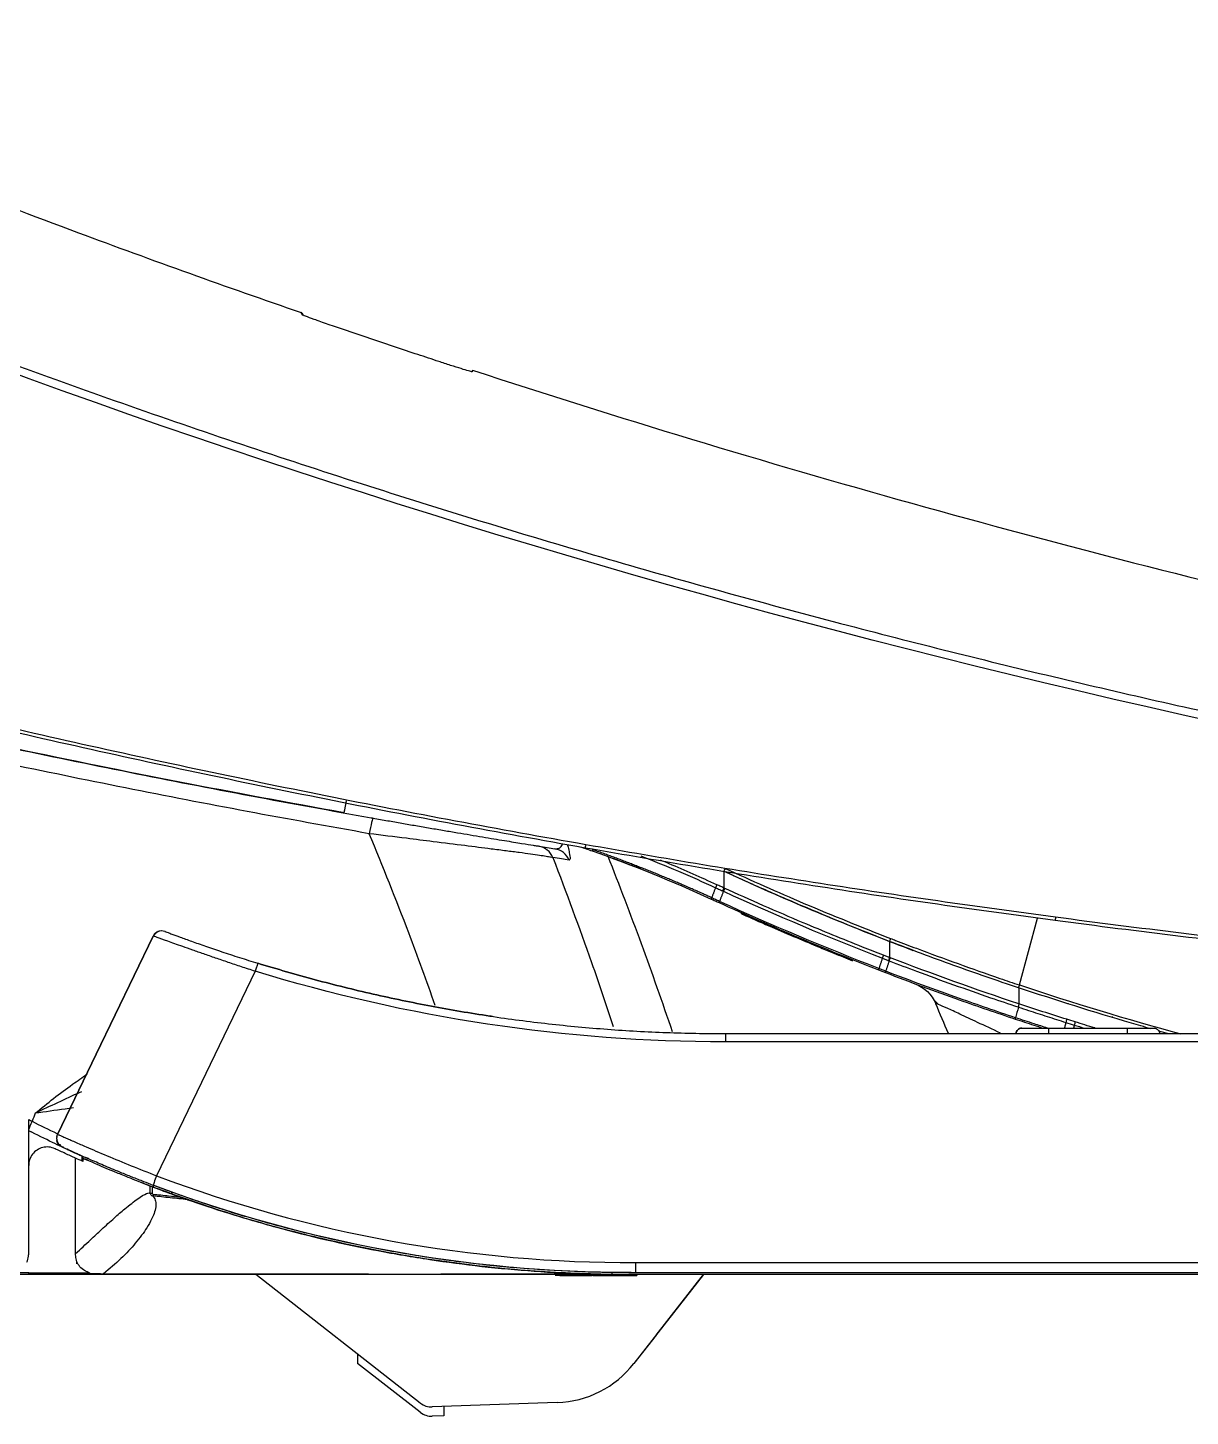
# Model space of a CAD drawing. Header units: millimetres. Extents: x 28 to 2425, y 8 to 1657.
# Drawn here: x 447.1 to 572.8, y 531.4 to 681.4 of the extents above; entities that cross this region are included whole.
import ezdxf

# ---------------------------------------------------------------- set-up
doc = ezdxf.new("R2010")
doc.units = ezdxf.units.MM
doc.layers.add('1LINE', color=7, linetype='CONTINUOUS')

msp = doc.modelspace()

# ---------------------------------------------------------------- linework, layer by layer
at = {"layer": '1LINE', "linetype": 'Continuous'}
for p, q in [((521.83, 590.53), (521.83, 590.54)), ((522.35, 590.31), (522.35, 588.5)), ((524.25, 585.72), (524.25, 585.82)), ((554.28, 578.03), (556.24, 585.26)), ((526.1, 584.9), (526.1, 585.01)), ((527.57, 584.26), (527.57, 584.37)), ((530.18, 583.14), (530.18, 583.25)), ((532.77, 582.06), (532.77, 582.17)), ((540.24, 582.74), (540.24, 580.99)), ((534.23, 581.47), (534.23, 581.57)), ((536.25, 580.65), (536.25, 580.76)), ((554.46, 577.62), (554.46, 577.62)), ((559.55, 576.03), (559.55, 576.07)), ((564.33, 574.54), (564.33, 574.62)), ((557.43, 573.37), (557.43, 572.77)), ((557.43, 573.37), (565.93, 573.37)), ((565.93, 573.37), (565.93, 572.77)), ((568.83, 573.37), (568.83, 573.37)), ((568.83, 573.37), (568.83, 573.37)), ((522.5, 572.77), (522.5, 571.87)), ((522.5, 572.77), (698.04, 572.77)), ((698.04, 571.87), (522.5, 571.87)), ((531.63, 572.77), (531.63, 572.77)), ((512.8, 548.04), (702.67, 548.04)), ((504.6, 546.64), (504.1, 546.64)), ((504.6, 546.64), (506.6, 546.64)), ((506.6, 546.64), (507, 546.64)), ((507, 546.64), (507.71, 546.64)), ((507.71, 546.64), (508.11, 546.64)), ((508.22, 546.64), (508.11, 546.64)), ((508.22, 546.64), (510.95, 546.64)), ((510.23, 546.95), (510.23, 546.74)), ((510.95, 546.64), (512.95, 546.64)), ((512.3, 546.94), (512.3, 546.94)), ((623.03, 546.74), (512.33, 546.74)), ((520.13, 546.74), (512.62, 537.13)), ((520.13, 546.74), (512.62, 537.13)), ((702.67, 546.94), (512.8, 546.94)), ((512.95, 546.74), (512.95, 546.64)), ((515.03, 540.21), (520.13, 546.74)), ((515.03, 540.21), (512.62, 537.13)), ((512.62, 537.13), (512.62, 537.13))]:
    msp.add_line(p, q, dxfattribs=at)
at = {"layer": '1LINE'}
for p, q in [((461.58, 583.87), (461.58, 583.87)), ((460.67, 583.3), (454.51, 570.56)), ((454.51, 570.56), (460.67, 583.3)), ((460.67, 583.3), (460.67, 583.3)), ((471.68, 579.51), (461.02, 557.42)), ((450.32, 561.88), (454.51, 570.56)), ((454.51, 570.56), (450.32, 561.88)), ((447.2, 562.27), (447.2, 562.27)), ((447.2, 562.27), (447.2, 562.27)), ((450.32, 561.88), (450.32, 561.88)), ((450.8, 560.53), (450.8, 560.53)), ((452.6, 559.71), (452.6, 559.71)), ((452.96, 559.57), (452.96, 559)), ((452.27, 549.01), (452.27, 559.31)), ((459.07, 556.79), (459.07, 556.79)), ((460.35, 555.54), (460.35, 556.3)), ((460.55, 556.22), (460.55, 555.54)), ((447.2, 548.94), (447.2, 548.94)), ((452.39, 547.9), (452.39, 547.9)), ((447.4, 546.74), (390.99, 546.74)), ((445.44, 546.96), (447.2, 546.96)), ((489.53, 532.86), (471.77, 546.74)), ((482.76, 538.15), (482.76, 537.15)), ((489.53, 531.86), (482.76, 537.15)), ((504.34, 532.91), (490.83, 532.44)), ((492.09, 531.48), (490.83, 531.44)), ((492.09, 531.48), (490.83, 531.44)), ((492.09, 532.48), (492.09, 531.48)), ((492.09, 532.48), (492.09, 531.48)), ((492.09, 532.48), (492.09, 531.48)), ((492.09, 531.48), (492.09, 531.48)), ((492.09, 531.48), (492.09, 531.48)), ((492.09, 531.48), (492.09, 531.48)), ((492.09, 531.48), (492.09, 531.48))]:
    msp.add_line(p, q, dxfattribs=at)
for centre, radius, start, end in [((461.58, 582.86), 1.01, 90.0251, 154.2243), ((461.58, 582.86), 1.01, 69.3428, 154.2243), ((490.76, 533.44), 2, 232, 271.995)]:
    msp.add_arc(centre, radius, start, end, dxfattribs=at)
at = {"layer": '1LINE', "linetype": 'Continuous', "extrusion": (-4.97838e-21, -2.1684e-15, -1)}
for centre, radius, start, end in [((-541.57, 574.42), 4, 110.422, 157), ((-554.53, 572.77), 0.6, 359.999, 89.9996), ((-568.83, 572.77), 0.6, 89.9996, 179.9999), ((-568.83, 572.77), 0.6, 89.9996, 179.9999)]:
    msp.add_arc(centre, radius, start, end, dxfattribs=at)
at = {"layer": '1LINE', "linetype": 'Continuous'}
for centre, radius, start, end in [((554.53, 572.77), 0.6, 90.0004, 180.001), ((503.95, 543.9), 11, 271.995, 322)]:
    msp.add_arc(centre, radius, start, end, dxfattribs=at)
at = {"layer": '1LINE', "extrusion": (-4.97838e-21, -2.1684e-15, -1)}
for centre, radius, start, end in [((-451.22, 561.44), 1, 10.9953, 25.7754), ((-451.22, 561.44), 1, 294.9351, 347.0562), ((-451.22, 561.44), 1, 294.9351, 345.4082), ((-512.3, 692.61), 145.87, 293.7462, 293.9117)]:
    msp.add_arc(centre, radius, start, end, dxfattribs=at)
at = {"layer": '1LINE'}
for centre, major_axis, ratio, start_param, end_param in [((476.55, 650.39), (-0.08, 0.289), 0.999996, 5.157358, 5.679199), ((482.17, 601.54), (0.88, 4.92), 0.009264, 3.141593, 3.883708), ((484.07, 594.09), (-0.35, -1.97), 0.051942, 3.141593, 4.579775), ((471.68, 579.41), (0.297, 0.965), 0.030912, 0, 1.470729), ((447.65, 563.16), (0.446, 0.895), 0.123079, 1.476238, 2.707223), ((447.65, 563.16), (0.446, 0.895), 0.123079, 3.091982, 3.141592), ((512.3, 692.61), (145.87, 0), 1, 4.295045, 4.297934), ((461.02, 557.32), (-0.354, -0.935), 0.037179, 4.614472, 6.283185), ((460.7, 556.38), (-0.071, -0.187), 0.037202, 4.779762, 6.283185), ((512.3, 692.61), (145.87, 0), 1, 4.365958, 4.371839), ((490.76, 534.44), (2, 0.07), 1, 4.014345, 4.712389)]:
    msp.add_ellipse(centre, major_axis=major_axis, ratio=ratio, start_param=start_param, end_param=end_param, dxfattribs=at)
at = {"layer": '1LINE', "linetype": 'Continuous'}
for centre, major_axis, ratio, start_param, end_param in [((502.01, 591.05), (-0.32, -1.97), 0.997096, 2.107037, 3.141589), ((503.76, 590.77), (-0.32, -1.97), 0.997893, 2.105287, 3.141589), ((522.47, 590.58), (0.125, 0.273), 0.060572, 1.461955, 3.141592), ((540.35, 583.02), (0.108, 0.28), 0.052528, 1.458389, 3.141592), ((512.8, 547.94), (0, -1), 0.00349, 4.60767, 6.282138)]:
    msp.add_ellipse(centre, major_axis=major_axis, ratio=ratio, start_param=start_param, end_param=end_param, dxfattribs=at)
at = {"layer": '1LINE', "extrusion": (-4.97838e-21, -2.1684e-15, -1)}
for centre, major_axis, ratio, start_param, end_param in [((522.5, 744.58), (-122.12, 122.12), 1, 3.926985, 4.225661), ((512.3, 692.81), (-103.14, 103.14), 1, 3.926964, 4.288787), ((447.4, 546.94), (-0.2, 0), 0.999998, 4.712383, 6.283183)]:
    msp.add_ellipse(centre, major_axis=major_axis, ratio=ratio, start_param=start_param, end_param=end_param, dxfattribs=at)
at = {"layer": '1LINE'}
for points, knots in [([(397.94, 681.44), (406.28, 677.78), (414.74, 674.18), (432.96, 666.76), (442.72, 662.97), (460.54, 656.34), (468.57, 653.46), (476.65, 650.67)], [0, 0, 0, 0, 0.327745, 0.327745, 0.699593, 0.699593, 1, 1, 1, 1]), ([(419.06, 655.21), (423.29, 653.54), (431.74, 650.22), (444.5, 645.45), (457.32, 640.84), (470.19, 636.42), (483.1, 632.18), (496.04, 628.13), (509, 624.25), (521.97, 620.57), (538.49, 616.11), (558.66, 611.07), (582.54, 605.69), (606.58, 600.88), (630.76, 596.58), (646.95, 594.19), (655.07, 592.99)], [0, 0, 0, 0, 0.056092, 0.11204, 0.1679, 0.223685, 0.27935, 0.334848, 0.390132, 0.445179, 0.500002, 0.599746, 0.699565, 0.79947, 0.899568, 1, 1, 1, 1]), ([(476.77, 650.42), (476.77, 650.43), (476.77, 650.43), (476.76, 650.45), (476.75, 650.47), (476.71, 650.55), (476.69, 650.6), (476.66, 650.65), (476.65, 650.66), (476.65, 650.67)], [0, 0, 0, 0, 0.031394, 0.031394, 0.156973, 0.156973, 0.659303, 0.659303, 1, 1, 1, 1]), ([(480.48, 649.09), (480.18, 649.19), (479.6, 649.39), (478.77, 649.68), (477.89, 649.99), (477.21, 650.24), (476.83, 650.39), (476.79, 650.41), (476.77, 650.42)], [0, 0, 0, 0, 0.178132, 0.343068, 0.50065, 0.750402, 0.877738, 1, 1, 1, 1]), ([(476.82, 650.51), (476.82, 650.52), (476.81, 650.53), (476.8, 650.54), (476.79, 650.56), (476.78, 650.58), (476.78, 650.58)], [0, 0, 0, 0, 0.183253, 0.352068, 0.606474, 1, 1, 1, 1]), ([(491.83, 645.29), (491.64, 645.35), (491.45, 645.41), (490.5, 645.72), (489.74, 645.98), (486.15, 647.17), (483.31, 648.12), (480.48, 649.09)], [0, 0, 0, 0, 0.05012, 0.05012, 0.250598, 0.250598, 1, 1, 1, 1]), ([(495.13, 644.28), (495.12, 644.28), (495.09, 644.28), (494.83, 644.34), (494.24, 644.52), (493.32, 644.8), (492.49, 645.07), (492.05, 645.21), (491.83, 645.29)], [0, 0, 0, 0, 0.125296, 0.250359, 0.499575, 0.748756, 0.874793, 1, 1, 1, 1]), ([(495.17, 644.45), (495.17, 644.45), (495.17, 644.45), (495.17, 644.45), (495.17, 644.44), (495.17, 644.43), (495.16, 644.4), (495.15, 644.34), (495.14, 644.31), (495.13, 644.28)], [0, 0, 0, 0, 0.032615, 0.032615, 0.163075, 0.163075, 0.684924, 0.684924, 1, 1, 1, 1]), ([(495.17, 644.45), (526.59, 634.19), (558.52, 625.27), (606.74, 613.99), (622.87, 610.57), (655.28, 604.44), (671.58, 601.71), (704.05, 597.01), (720.18, 595.03), (752.3, 591.81), (768.38, 590.53), (801.07, 588.6), (817.63, 587.95), (851.42, 587.34), (868.66, 587.38), (886.62, 587.82)], [0, 0, 0, 0, 0.25, 0.25, 0.375, 0.375, 0.5, 0.5, 0.625, 0.625, 0.75, 0.75, 0.875, 0.875, 1, 1, 1, 1]), ([(481.29, 596.62), (475.37, 597.71), (463.52, 599.89), (445.79, 603.5), (428.1, 607.35), (410.46, 611.49), (392.85, 615.88), (381.16, 619.02), (375.31, 620.6)], [0, 0, 0, 0, 0.166194, 0.332576, 0.499148, 0.66591, 0.83286, 1, 1, 1, 1]), ([(395.55, 618.39), (400.18, 617.13), (409.42, 614.62), (423.34, 611.06), (437.29, 607.66), (451.26, 604.43), (465.26, 601.36), (479.28, 598.47), (493.33, 595.73), (502.71, 594.05), (507.41, 593.21)], [0, 0, 0, 0, 0.125906, 0.251524, 0.376867, 0.501951, 0.626791, 0.751403, 0.875801, 1, 1, 1, 1]), ([(507.34, 592.82), (502.67, 593.66), (493.32, 595.34), (479.32, 598.07), (465.31, 600.96), (451.32, 604.02), (437.34, 607.25), (423.37, 610.66), (409.41, 614.23), (400.14, 616.75), (395.5, 618.01)], [0, 0, 0, 0, 0.123699, 0.247753, 0.372171, 0.496961, 0.622132, 0.74769, 0.873644, 1, 1, 1, 1]), ([(393.1, 615.87), (397.28, 614.81), (405.79, 612.64), (418.7, 609.55), (431.8, 606.55), (444.93, 603.7), (458.07, 601), (471.16, 598.45), (479.9, 596.87), (484.22, 596.09)], [0, 0, 0, 0, 0.139537, 0.284241, 0.428522, 0.572415, 0.715956, 0.85918, 1, 1, 1, 1]), ([(484.02, 594.37), (479.62, 595.16), (470.81, 596.74), (457.63, 599.3), (444.45, 602), (431.27, 604.86), (418.1, 607.86), (404.94, 611.01), (396.21, 613.23), (391.83, 614.34)], [0, 0, 0, 0, 0.141375, 0.283221, 0.425554, 0.568385, 0.711728, 0.855595, 1, 1, 1, 1]), ([(484.42, 596.06), (484.95, 595.96), (485.99, 595.78), (487.53, 595.51), (489.07, 595.24), (490.6, 594.98), (492.11, 594.72), (493.56, 594.48), (494.94, 594.24), (496.7, 593.95), (498.69, 593.62), (500.58, 593.31), (501.64, 593.14), (502.16, 593.05), (502.28, 593.04), (502.33, 593.03)], [0, 0, 0, 0, 0.063553, 0.125122, 0.186675, 0.25022, 0.314001, 0.375922, 0.437543, 0.500484, 0.62674, 0.750095, 0.874908, 0.937487, 1, 1, 1, 1]), ([(503.87, 591.79), (503.8, 591.8), (503.66, 591.82), (503.16, 591.91), (502.44, 592.02), (501.46, 592.17), (500.26, 592.33), (498.83, 592.51), (496.9, 592.75), (494.29, 593.09), (491.18, 593.47), (487.69, 593.92), (485.36, 594.2), (484.02, 594.37)], [0, 0, 0, 0, 0.066251, 0.134408, 0.204434, 0.276215, 0.349574, 0.424288, 0.500114, 0.618687, 0.750047, 0.855589, 1, 1, 1, 1]), ([(491.14, 575.82), (490.21, 578.44), (487.97, 584.67), (485.47, 590.81), (484.02, 594.37)], [0, 0, 0, 0, 0.419358, 1, 1, 1, 1]), ([(461.93, 583.81), (461.95, 583.8), (461.98, 583.79), (462.24, 583.69), (462.73, 583.51), (463.53, 583.21), (464.77, 582.76), (466.29, 582.23), (468.04, 581.63), (469.96, 581), (471.31, 580.58), (471.98, 580.37)], [0, 0, 0, 0, 0.083543, 0.166738, 0.250947, 0.376352, 0.50038, 0.624319, 0.749642, 0.875211, 1, 1, 1, 1]), ([(471.68, 579.51), (471.19, 579.67), (470.21, 579.99), (468.77, 580.47), (467.39, 580.94), (466.1, 581.38), (464.91, 581.8), (463.53, 582.29), (462.11, 582.8), (460.92, 583.23), (460.75, 583.28), (460.67, 583.3)], [0, 0, 0, 0, 0.084084, 0.167835, 0.25129, 0.334488, 0.417469, 0.50027, 0.654322, 0.820852, 1, 1, 1, 1]), ([(471.98, 580.37), (474.04, 579.76), (478.16, 578.54), (484.42, 577.01), (490.71, 575.7), (497.04, 574.63), (503.39, 573.8), (509.76, 573.21), (516.13, 572.84), (520.38, 572.79), (522.5, 572.77)], [0, 0, 0, 0, 0.12586, 0.25147, 0.376833, 0.50195, 0.626824, 0.751455, 0.875847, 1, 1, 1, 1]), ([(497.32, 574.63), (497.23, 574.64), (495.02, 574.97), (490.71, 575.7), (484.42, 577.01), (478.16, 578.54), (474.04, 579.76), (471.98, 580.37)], [0, 0, 0, 0, 0.010198, 0.256918, 0.504123, 0.751815, 1, 1, 1, 1]), ([(447.91, 564.17), (448.57, 564.71), (449.89, 565.78), (451.77, 567.19), (453, 568.05), (453.54, 568.41)], [0, 0, 0, 0, 0.361315, 0.723215, 1, 1, 1, 1]), ([(452.92, 566.5), (452.86, 566.47), (451.19, 565.72), (449.52, 564.93), (447.91, 564.17)], [0, 0, 0, 0, 0.036503, 1, 1, 1, 1]), ([(452.06, 564.74), (451.76, 564.7), (450.39, 564.51), (448.99, 564.32), (447.91, 564.17)], [0, 0, 0, 0, 0.22777, 1, 1, 1, 1]), ([(447.2, 562.37), (447.2, 562.42), (447.2, 562.49), (447.2, 562.64), (447.2, 562.73), (447.2, 562.92), (447.2, 563.03), (447.2, 563.26), (447.2, 563.38), (447.2, 563.49)], [0, 0, 0, 0, 0.236582, 0.236582, 0.474922, 0.474922, 0.736293, 0.736293, 1, 1, 1, 1]), ([(447.2, 562.27), (447.2, 562.28), (447.2, 562.3), (447.2, 562.35), (447.2, 562.36), (447.2, 562.37)], [0, 0, 0, 0, 0.782765, 0.782765, 1, 1, 1, 1]), ([(450.79, 560.54), (450.46, 560.69), (449.29, 561.24), (448.07, 561.84), (447.2, 562.27)], [0, 0, 0, 0, 0.286024, 1, 1, 1, 1]), ([(450.32, 561.88), (450.34, 561.87), (450.38, 561.86), (450.68, 561.74), (451.09, 561.56), (451.6, 561.34), (452.17, 561.09), (452.77, 560.82), (453.83, 560.36), (455.58, 559.61), (458.21, 558.52), (460.09, 557.78), (461.02, 557.42)], [0, 0, 0, 0, 0.089348, 0.172737, 0.25017, 0.321644, 0.387163, 0.446728, 0.500343, 0.672369, 0.838837, 1, 1, 1, 1]), ([(450.05, 560.33), (449.85, 560.43), (449.62, 560.49), (449.17, 560.54), (448.94, 560.52), (448.51, 560.41), (448.29, 560.32), (447.92, 560.07), (447.75, 559.92), (447.47, 559.56), (447.37, 559.35), (447.23, 558.94), (447.2, 558.73), (447.2, 558.52)], [0, 0, 0, 0, 0.169268, 0.169268, 0.338521, 0.338521, 0.507941, 0.507941, 0.676878, 0.676878, 0.844809, 0.844809, 1, 1, 1, 1]), ([(451.57, 560.18), (451.56, 560.18), (451.3, 560.3), (450.9, 560.48), (450.83, 560.52), (450.8, 560.53)], [0, 0, 0, 0, 0.02326, 0.51347, 1, 1, 1, 1]), ([(450.8, 560.53), (450.81, 560.53), (450.83, 560.52), (451.03, 560.43), (451.48, 560.22), (452.03, 559.97), (452.51, 559.75)], [0, 0, 0, 0, 0.192157, 0.383024, 0.575062, 1, 1, 1, 1]), ([(456.81, 557.9), (456.21, 558.15), (455.07, 558.63), (453.58, 559.27), (452.39, 559.8), (451.81, 560.07), (451.57, 560.18)], [0, 0, 0, 0, 0.253721, 0.505791, 0.757781, 1, 1, 1, 1]), ([(453.74, 559.01), (453.74, 559.01), (453.55, 559.09), (453.36, 559.18), (453.27, 559.22), (453.25, 559.22)], [0, 0, 0, 0, 0.005178, 0.777123, 1, 1, 1, 1]), ([(453.33, 559.42), (453.39, 559.4), (453.5, 559.35), (453.64, 559.29), (453.69, 559.26)], [0, 0, 0, 0, 0.616055, 1, 1, 1, 1]), ([(456.4, 557.87), (456.01, 558.03), (454.9, 558.5), (454.11, 558.85), (453.74, 559.01)], [0, 0, 0, 0, 0.326749, 1, 1, 1, 1]), ([(460.26, 556.34), (460.05, 556.42), (459.51, 556.62), (458.66, 556.96), (457.55, 557.4), (456.82, 557.7), (456.4, 557.87)], [0, 0, 0, 0, 0.149882, 0.389131, 0.631728, 1, 1, 1, 1]), ([(459.66, 556.77), (459.55, 556.81), (459.01, 557.02), (458.05, 557.4), (457.22, 557.73), (456.82, 557.9), (456.81, 557.9)], [0, 0, 0, 0, 0.106295, 0.548951, 0.997703, 1, 1, 1, 1]), ([(459.28, 556.71), (459.52, 556.62), (460.01, 556.43), (460.9, 556.09), (461.86, 555.74), (462.47, 555.51), (462.74, 555.41), (462.77, 555.4), (462.78, 555.4)], [0, 0, 0, 0, 0.12521, 0.25051, 0.500051, 0.74953, 0.874691, 1, 1, 1, 1]), ([(452.27, 549.01), (452.82, 549.51), (453.79, 550.39), (455.17, 551.71), (456.43, 552.84), (457.79, 554.02), (459.04, 554.99), (460.03, 555.59), (460.24, 555.56), (460.35, 555.54)], [0, 0, 0, 0, 0.134654, 0.241184, 0.371065, 0.489978, 0.664354, 0.832902, 1, 1, 1, 1]), ([(460.63, 555.23), (460.73, 555.09), (460.93, 554.82), (460.98, 554.24), (460.85, 553.55), (460.52, 552.73), (460.03, 551.86), (459.42, 550.98), (458.54, 549.87), (457.23, 548.45), (455.94, 547.37), (455.29, 546.83)], [0, 0, 0, 0, 0.100449, 0.199462, 0.298425, 0.398725, 0.501697, 0.586583, 0.673269, 0.836348, 1, 1, 1, 1]), ([(460.35, 555.54), (460.35, 555.54), (460.36, 555.46), (460.39, 555.39), (460.41, 555.36), (460.46, 555.3), (460.49, 555.28), (460.55, 555.25), (460.62, 555.23), (460.63, 555.23)], [0, 0, 0, 0, 0.25, 0.25, 0.5, 0.5, 0.75, 0.75, 1, 1, 1, 1]), ([(460.37, 555.54), (460.37, 555.54), (460.36, 555.54), (460.36, 555.52), (460.36, 555.51), (460.36, 555.51)], [0, 0, 0, 0, 0.263278, 0.544806, 1, 1, 1, 1]), ([(512.33, 546.74), (512.32, 546.74), (509.4, 546.74), (503.57, 546.91), (494.84, 547.7), (486.15, 549.01), (477.53, 550.86), (468.98, 553.2), (463.42, 555.19), (460.63, 556.19)], [0, 0, 0, 0, 0.000697, 0.165669, 0.331263, 0.497487, 0.664347, 0.831849, 1, 1, 1, 1]), ([(464.38, 554.83), (464.02, 554.87), (463.76, 554.9), (463.13, 554.96), (462.2, 555.06), (461.26, 555.17), (460.63, 555.23)], [0, 0, 0, 0, 0.25, 0.25, 0.5, 1, 1, 1, 1]), ([(460.65, 555.43), (461.21, 555.37), (461.77, 555.31), (462.74, 555.2), (463.16, 555.16), (463.58, 555.11)], [0, 0, 0, 0, 0.571497, 0.571497, 1, 1, 1, 1]), ([(512.8, 546.94), (510.85, 546.95), (506.93, 546.99), (501.07, 547.33), (495.2, 547.9), (489.35, 548.71), (483.52, 549.76), (477.73, 551.05), (471.98, 552.58), (466.27, 554.33), (462.53, 555.7), (460.66, 556.38)], [0, 0, 0, 0, 0.109995, 0.220265, 0.330811, 0.441635, 0.55274, 0.664127, 0.775798, 0.887755, 1, 1, 1, 1]), ([(462.65, 555.66), (462.64, 555.64), (462.64, 555.62), (462.64, 555.58), (462.64, 555.55), (462.65, 555.51), (462.66, 555.49), (462.69, 555.45), (462.71, 555.44), (462.74, 555.42), (462.75, 555.41), (462.77, 555.4)], [0, 0, 0, 0, 0.211882, 0.211882, 0.423758, 0.423758, 0.635718, 0.635718, 0.847861, 0.847861, 1, 1, 1, 1]), ([(462.67, 555.66), (462.66, 555.62), (462.64, 555.51), (462.73, 555.44), (462.78, 555.4)], [0, 0, 0, 0, 0.384526, 1, 1, 1, 1]), ([(463.58, 555.11), (463.7, 555.07), (463.83, 555.03), (464.08, 554.94), (464.21, 554.89), (464.35, 554.84), (464.37, 554.84), (464.38, 554.83)], [0, 0, 0, 0, 0.454254, 0.454254, 0.913063, 0.913063, 1, 1, 1, 1]), ([(464.38, 554.83), (465.62, 554.4), (467.19, 553.88), (470.5, 552.84), (472.23, 552.34), (477.53, 550.89), (481.24, 550.03), (486.81, 548.97), (488.68, 548.65), (492.42, 548.09), (494.29, 547.84), (499.94, 547.21), (503.75, 546.94), (507.58, 546.81)], [0, 0, 0, 0, 0.125, 0.125, 0.25, 0.25, 0.5, 0.5, 0.625, 0.625, 0.75, 0.75, 1, 1, 1, 1]), ([(447, 548.08), (447.1, 548.28), (447.16, 548.5), (447.19, 548.8), (447.2, 548.87), (447.2, 548.94)], [0, 0, 0, 0, 0.761755, 0.761755, 1, 1, 1, 1]), ([(453.72, 546.94), (453.45, 547.04), (453.19, 547.18), (452.81, 547.5), (452.66, 547.66), (452.45, 548.03), (452.38, 548.23), (452.29, 548.63), (452.27, 548.82), (452.27, 549.01)], [0, 0, 0, 0, 0.320866, 0.320866, 0.555914, 0.555914, 0.790647, 0.790647, 1, 1, 1, 1]), ([(453.83, 546.86), (453.83, 546.86), (453.83, 546.87), (453.83, 546.87), (453.82, 546.88), (453.81, 546.89), (453.8, 546.9), (453.77, 546.92), (453.74, 546.93), (453.72, 546.94)], [0, 0, 0, 0, 0.07056, 0.07056, 0.167681, 0.167681, 0.420469, 0.420469, 1, 1, 1, 1]), ([(453.83, 546.86), (454.09, 546.85), (454.57, 546.84), (455.06, 546.84), (455.29, 546.83)], [0, 0, 0, 0, 0.534761, 1, 1, 1, 1]), ([(453.86, 546.74), (453.86, 546.75), (453.84, 546.76), (453.83, 546.83), (453.83, 546.86)], [0, 0, 0, 0, 0.609179, 1, 1, 1, 1]), ([(455.29, 546.83), (457.46, 546.83), (460.72, 546.83), (465.06, 546.82), (468.66, 546.81), (474.1, 546.85), (480.72, 546.82), (487.82, 546.78), (493.91, 546.82), (499.98, 546.81), (504.55, 546.81), (507.19, 546.81), (507.58, 546.81)], [0, 0, 0, 0, 0.125103, 0.187658, 0.250212, 0.332372, 0.500364, 0.630395, 0.739097, 0.848753, 0.977774, 1, 1, 1, 1]), ([(511.96, 546.74), (507.32, 546.74), (502.68, 546.74), (495.66, 546.74), (493.28, 546.74), (488.52, 546.74), (486.14, 546.74), (474.26, 546.74), (464.79, 546.74), (455.31, 546.74)], [0, 0, 0, 0, 0.245117, 0.245117, 0.370931, 0.370931, 0.496745, 0.496745, 1, 1, 1, 1])]:
    msp.add_open_spline(points, degree=3, knots=knots, dxfattribs=at)
for points, degree in [([(654.98, 592.13), (573.4, 603.65), (494.57, 624.16), (418.62, 654.41)], 3), ([(484.22, 596.09), (484.29, 596.08), (484.36, 596.07), (484.42, 596.06)], 3), ([(454.51, 570.56), (454.51, 570.56), (454.51, 570.56), (454.51, 570.56)], 3), ([(447.91, 564.17), (447.8, 563.88), (447.69, 563.59), (447.58, 563.3)], 3), ([(447.2, 562.27), (447.2, 562.68), (447.2, 563.09), (447.2, 563.49)], 3), ([(447.2, 563.49), (447.33, 563.43), (447.45, 563.36), (447.58, 563.3)], 3), ([(447.58, 563.3), (448.45, 562.86), (449.34, 562.42), (450.24, 561.99)], 3), ([(447.2, 548.94), (447.2, 553.38), (447.2, 557.82), (447.2, 562.27)], 3), ([(447.2, 562.27), (447.2, 562.27), (447.2, 562.27), (447.2, 562.27)], 3), ([(447.5, 562.12), (447.4, 562.17), (447.3, 562.22), (447.2, 562.27)], 3), ([(447.2, 548.94), (447.2, 553.38), (447.2, 557.82), (447.2, 562.27)], 3), ([(450.25, 561.7), (450.13, 561.18), (450.54, 560.73)], 2), ([(452.27, 559.31), (451.9, 559.48), (451.16, 559.82), (450.42, 560.16), (450.05, 560.33)], 3), ([(450.56, 560.83), (450.64, 560.63)], 1), ([(450.88, 560.53), (450.92, 560.56)], 1), ([(452.6, 559.71), (452.6, 559.71), (452.76, 559.64), (453.06, 559.5)], 3), ([(453.05, 559.53), (453.05, 558.96)], 1), ([(453.05, 558.96), (452.8, 559.08), (452.54, 559.19), (452.27, 559.31)], 3), ([(460.66, 556.38), (460.33, 556.51), (459.99, 556.64), (459.66, 556.77)], 3), ([(461.02, 557.42), (477.52, 551.17), (495.14, 547.98), (512.8, 548.04)], 3), ([(460.63, 556.19), (460.5, 556.24), (460.38, 556.29), (460.26, 556.34)], 3), ([(460.35, 555.54), (460.36, 555.54), (460.45, 555.54), (460.55, 555.54)], 3), ([(460.55, 555.54), (460.55, 555.5), (460.61, 555.43), (460.65, 555.43)], 2), ([(460.65, 555.43), (460.65, 555.34), (460.64, 555.25), (460.63, 555.23)], 3), ([(462.78, 555.4), (462.78, 555.4), (462.78, 555.4), (462.77, 555.4)], 3), ([(452.39, 547.9), (452.39, 547.96), (452.4, 548.02), (452.4, 548.08)], 3), ([(447.2, 546.94), (449.37, 546.94), (451.54, 546.94), (453.72, 546.94)], 3), ([(453.86, 546.74), (451.71, 546.74), (449.55, 546.74), (447.4, 546.74)], 3), ([(455.31, 546.74), (454.83, 546.74), (454.34, 546.74), (453.86, 546.74)], 3)]:
    msp.add_open_spline(points, degree=degree, dxfattribs=at)
at = {"layer": '1LINE', "linetype": 'Continuous'}
for points, degree in [([(502.33, 593.03), (502.96, 592.93), (503.54, 592.83), (504.07, 592.75)], 3), ([(506.79, 592.96), (507.23, 592.82), (507.66, 592.67), (508.1, 592.51)], 3), ([(507.41, 593.21), (507.37, 593.04), (507.35, 592.82), (507.36, 592.82)], 3), ([(508.14, 592.65), (508.11, 592.57), (508.09, 592.52), (508.1, 592.51)], 3), ([(505.61, 591.51), (505.08, 591.59), (504.5, 591.69), (503.87, 591.79)], 3), ([(508.1, 592.51), (512.47, 590.98), (516.76, 589.25), (520.97, 587.31)], 3), ([(509.79, 591.95), (512.27, 585.69), (514.6, 579.37), (516.76, 572.99)], 3), ([(513.35, 591.98), (516.08, 590.92), (518.78, 589.77), (521.44, 588.54)], 3), ([(521.44, 588.54), (521.02, 587.45)], 1), ([(521.58, 588.86), (521.53, 588.74), (521.48, 588.63), (521.44, 588.54)], 3), ([(522.3, 588.15), (521.87, 587.05)], 1), ([(522.35, 588.51), (522.29, 588.39), (522.24, 588.28), (522.21, 588.19)], 3), ([(522.21, 588.19), (522.24, 588.18), (522.27, 588.17), (522.3, 588.15)], 3), ([(522.43, 588.47), (522.38, 588.36), (522.33, 588.23), (522.3, 588.15)], 3), ([(522.3, 588.15), (527.95, 585.58), (533.67, 583.17), (539.47, 580.92)], 3), ([(521.87, 587.05), (521.84, 586.97), (521.83, 586.92), (521.83, 586.92)], 3), ([(539.1, 579.8), (533.29, 582.05), (527.54, 584.47), (521.87, 587.05)], 3), ([(524.25, 585.72), (524.87, 585.44), (525.48, 585.17), (526.1, 584.9)], 3), ([(558.2, 585.38), (567.23, 584.18), (576.28, 583.09), (585.34, 582.1)], 3), ([(526.1, 584.9), (526.59, 584.68), (527.08, 584.47), (527.57, 584.26)], 3), ([(527.57, 584.26), (528.44, 583.88), (529.31, 583.51), (530.18, 583.14)], 3), ([(585.29, 581.71), (576.23, 582.7), (567.18, 583.79), (558.15, 584.99)], 3), ([(530.18, 583.14), (531.04, 582.78), (531.9, 582.42), (532.77, 582.06)], 3), ([(532.77, 582.06), (533.25, 581.86), (533.74, 581.66), (534.23, 581.47)], 3), ([(540.24, 582.74), (541.08, 582.41), (541.93, 582.09), (542.77, 581.77)], 3), ([(534.22, 581.47), (534.9, 581.19), (535.58, 580.92), (536.25, 580.65)], 3), ([(539.47, 580.92), (539.1, 579.8)], 1), ([(539.58, 581.25), (539.54, 581.13), (539.49, 581.01), (539.47, 580.92)], 3), ([(540.2, 580.64), (539.84, 579.51)], 1), ([(540.24, 580.99), (540.2, 580.87), (540.16, 580.75), (540.13, 580.67)], 3), ([(540.13, 580.67), (540.15, 580.66), (540.18, 580.65), (540.2, 580.64)], 3), ([(540.32, 580.97), (540.27, 580.85), (540.23, 580.72), (540.2, 580.64)], 3), ([(554.22, 575.99), (549.52, 577.55), (544.87, 579.22), (540.26, 580.99)], 3), ([(539.1, 579.8), (539.07, 579.71), (539.05, 579.66), (539.05, 579.66)], 3), ([(554.22, 577.7), (554.22, 575.99)], 1), ([(554.28, 578.03), (554.28, 578.03), (554.28, 578.03), (554.28, 578.03)], 3), ([(554.28, 578.03), (560.06, 576.1), (565.88, 574.33), (571.74, 572.74)], 3), ([(545.01, 576.46), (545.52, 575.92)], 1), ([(546.62, 572.77), (546.16, 573.84), (545.71, 574.91), (545.25, 575.99)], 3), ([(554.18, 575.64), (554.07, 575.25), (553.97, 574.87), (553.86, 574.49)], 3), ([(554.22, 575.99), (554.2, 575.86), (554.18, 575.73), (554.18, 575.64)], 3), ([(559.4, 574.32), (557.67, 574.86), (555.94, 575.42), (554.21, 575.99)], 3), ([(553.86, 574.49), (553.84, 574.41), (553.83, 574.35), (553.83, 574.35)], 3), ([(559.31, 573.98), (559.15, 573.37)], 1), ([(559.4, 574.32), (559.37, 574.2), (559.33, 574.07), (559.31, 573.98)], 3), ([(559.31, 573.98), (559.61, 573.89), (559.92, 573.79), (560.22, 573.7)], 3), ([(560.32, 574.03), (560.01, 574.13), (559.71, 574.22), (559.4, 574.32)], 3), ([(560.22, 573.7), (560.14, 573.37)], 1), ([(560.32, 574.03), (560.28, 573.91), (560.24, 573.79), (560.22, 573.7)], 3), ([(560.22, 573.7), (560.58, 573.59), (560.95, 573.48), (561.31, 573.36)], 3), ([(570.43, 572.75), (570.07, 572.85), (569.71, 572.95), (569.36, 573.05)], 3)]:
    msp.add_open_spline(points, degree=degree, dxfattribs=at)
for points, knots in [([(504.07, 592.75), (504.21, 592.74), (504.49, 592.74), (504.74, 592.94), (504.86, 593.13), (504.89, 593.21)], [0, 0, 0, 0, 0.370863, 0.764915, 1, 1, 1, 1]), ([(505.45, 593.14), (505.47, 593.06), (505.54, 592.76), (505.67, 592.19), (505.75, 591.61), (505.66, 591.54), (505.61, 591.51)], [0, 0, 0, 0, 0.072083, 0.299117, 0.656329, 1, 1, 1, 1]), ([(558.15, 584.99), (553.91, 585.57), (545.43, 586.71), (532.73, 588.61), (520.03, 590.63), (511.58, 592.09), (507.36, 592.82)], [0, 0, 0, 0, 0.24938, 0.499166, 0.749368, 1, 1, 1, 1]), ([(507.41, 593.21), (511.63, 592.48), (520.07, 591.02), (532.77, 589), (545.47, 587.11), (553.96, 585.96), (558.2, 585.38)], [0, 0, 0, 0, 0.250348, 0.500447, 0.750322, 1, 1, 1, 1]), ([(503.87, 591.79), (505.29, 588.02), (507.57, 581.98), (509.62, 575.86), (510.38, 573.54)], [0, 0, 0, 0, 0.622834, 1, 1, 1, 1]), ([(513.36, 590.56), (513.13, 590.65), (512.6, 590.86), (511.6, 591.24), (510.77, 591.55), (510.36, 591.7)], [0, 0, 0, 0, 0.334387, 0.682289, 1, 1, 1, 1]), ([(521.58, 588.86), (519.88, 589.64), (518.16, 590.4), (516.12, 591.25), (515.8, 591.38), (515.48, 591.51)], [0, 0, 0, 0, 0.845075, 0.845075, 1, 1, 1, 1]), ([(540.24, 582.74), (540.24, 582.74), (540.24, 582.74), (537.26, 583.89), (534.29, 585.1), (529.83, 586.98), (528.32, 587.63), (525.33, 588.95), (523.83, 589.63), (522.35, 590.31), (522.35, 590.31), (522.35, 590.31)], [0, 0, 0, 0, 0.000003, 0.000003, 0.494375, 0.494375, 0.747188, 0.747188, 0.999997, 0.999997, 1, 1, 1, 1]), ([(522.35, 590.31), (525.29, 588.96), (528.25, 587.65), (534.22, 585.13), (537.22, 583.91), (540.24, 582.74)], [0, 0, 0, 0, 0.49976, 0.49976, 1, 1, 1, 1]), ([(522.47, 590.62), (525.3, 589.34), (531.2, 586.68), (537.22, 584.29), (540.35, 583.05)], [0, 0, 0, 0, 0.480418, 1, 1, 1, 1]), ([(521.44, 588.54), (521.52, 588.51), (521.59, 588.48), (521.73, 588.41), (521.8, 588.38), (521.94, 588.31), (522.02, 588.28), (522.13, 588.23), (522.17, 588.21), (522.21, 588.19)], [0, 0, 0, 0, 0.279362, 0.279362, 0.558723, 0.558723, 0.838083, 0.838083, 1, 1, 1, 1]), ([(522.35, 588.51), (522.35, 588.51), (522.35, 588.51), (522.3, 588.53), (522.26, 588.55), (522.15, 588.6), (522.08, 588.63), (521.94, 588.7), (521.86, 588.73), (521.72, 588.79), (521.65, 588.83), (521.58, 588.86)], [0, 0, 0, 0, 0.000071, 0.000071, 0.161919, 0.161919, 0.441284, 0.441284, 0.72065, 0.72065, 1, 1, 1, 1]), ([(539.58, 581.25), (538.84, 581.54), (535.93, 582.67), (531.61, 584.44), (526.62, 586.58), (523.78, 587.86), (522.36, 588.5)], [0, 0, 0, 0, 0.128776, 0.5, 0.749998, 1, 1, 1, 1]), ([(520.97, 587.31), (520.97, 587.31), (520.97, 587.31), (521.05, 587.28), (521.12, 587.24), (521.26, 587.18), (521.33, 587.14), (521.48, 587.08), (521.55, 587.05), (521.69, 586.98), (521.76, 586.95), (521.83, 586.92)], [0, 0, 0, 0, 0.010495, 0.010495, 0.257871, 0.257871, 0.505247, 0.505247, 0.752624, 0.752624, 1, 1, 1, 1]), ([(521.87, 587.05), (521.8, 587.09), (521.73, 587.12), (521.59, 587.18), (521.52, 587.22), (521.37, 587.28), (521.3, 587.32), (521.16, 587.38), (521.09, 587.41), (521.02, 587.45)], [0, 0, 0, 0, 0.250552, 0.250552, 0.501104, 0.501104, 0.751657, 0.751657, 1, 1, 1, 1]), ([(521.83, 586.92), (524.65, 585.65), (530.34, 583.11), (536.13, 580.82), (539.05, 579.66)], [0, 0, 0, 0, 0.496108, 1, 1, 1, 1]), ([(554.19, 577.71), (551.85, 578.51), (547.17, 580.1), (542.55, 581.86), (540.24, 582.74)], [0, 0, 0, 0, 0.500441, 1, 1, 1, 1]), ([(540.35, 583.05), (540.54, 582.98), (540.72, 582.91), (541.66, 582.55), (542.4, 582.27), (546.14, 580.86), (549.15, 579.78), (552.88, 578.5), (553.58, 578.26), (554.28, 578.03)], [0, 0, 0, 0, 0.040463, 0.040463, 0.202317, 0.202317, 0.849873, 0.849873, 1, 1, 1, 1]), ([(539.47, 580.92), (539.53, 580.9), (539.59, 580.87), (539.71, 580.83), (539.77, 580.8), (539.9, 580.76), (539.96, 580.73), (540.06, 580.69), (540.09, 580.68), (540.13, 580.67)], [0, 0, 0, 0, 0.279263, 0.279263, 0.558527, 0.558527, 0.83779, 0.83779, 1, 1, 1, 1]), ([(540.24, 580.99), (540.24, 580.99), (540.24, 580.99), (540.21, 581.01), (540.17, 581.02), (540.08, 581.06), (540.01, 581.08), (539.89, 581.13), (539.83, 581.15), (539.71, 581.2), (539.64, 581.23), (539.58, 581.25)], [0, 0, 0, 0, 0.000084, 0.000084, 0.162213, 0.162213, 0.44148, 0.44148, 0.720748, 0.720748, 1, 1, 1, 1]), ([(540.2, 580.64), (541.19, 580.26), (542.17, 579.89), (544.49, 579.02), (545.82, 578.54), (548.5, 577.58), (549.83, 577.11), (552.15, 576.32), (553.13, 575.99), (554.11, 575.66)], [0, 0, 0, 0, 0.214185, 0.214185, 0.502275, 0.502275, 0.790338, 0.790338, 1, 1, 1, 1]), ([(539.05, 579.66), (539.06, 579.66), (539.06, 579.66), (539.12, 579.63), (539.18, 579.61), (539.31, 579.56), (539.37, 579.54), (539.49, 579.49), (539.55, 579.47), (539.68, 579.42), (539.74, 579.39), (539.8, 579.37)], [0, 0, 0, 0, 0.010515, 0.010515, 0.257886, 0.257886, 0.505258, 0.505258, 0.752629, 0.752629, 1, 1, 1, 1]), ([(539.84, 579.51), (539.77, 579.53), (539.71, 579.56), (539.59, 579.61), (539.53, 579.63), (539.4, 579.68), (539.34, 579.7), (539.22, 579.75), (539.16, 579.77), (539.1, 579.8)], [0, 0, 0, 0, 0.250659, 0.250659, 0.501404, 0.501404, 0.75215, 0.75215, 1, 1, 1, 1]), ([(539.8, 579.37), (541.13, 578.86), (542.45, 578.36), (545.12, 577.38), (546.45, 576.9), (549.8, 575.71), (551.81, 575.02), (553.83, 574.35)], [0, 0, 0, 0, 0.285703, 0.285703, 0.571416, 0.571416, 1, 1, 1, 1]), ([(553.86, 574.49), (551.84, 575.16), (549.83, 575.85), (546.48, 577.04), (545.15, 577.52), (542.49, 578.5), (541.16, 579), (539.84, 579.51)], [0, 0, 0, 0, 0.428579, 0.428579, 0.714291, 0.714291, 1, 1, 1, 1]), ([(554.28, 578.03), (554.26, 577.96), (554.2, 577.8), (554.19, 577.74), (554.19, 577.71)], [0, 0, 0, 0, 0.398772, 1, 1, 1, 1]), ([(568.45, 573.3), (567.77, 573.5), (562.98, 574.88), (558.25, 576.4), (554.19, 577.71)], [0, 0, 0, 0, 0.143542, 1, 1, 1, 1]), ([(552.25, 572.83), (551.38, 573.23), (549.8, 573.96), (547.85, 574.88), (546.38, 575.56), (545.41, 575.98), (545.3, 575.98), (545.25, 575.99)], [0, 0, 0, 0, 0.228694, 0.431301, 0.613554, 0.808205, 1, 1, 1, 1]), ([(554.18, 575.64), (554.54, 575.52), (554.89, 575.4), (555.93, 575.06), (556.6, 574.84), (557.95, 574.41), (558.63, 574.2), (559.31, 573.98)], [0, 0, 0, 0, 0.210017, 0.210017, 0.605036, 0.605036, 1, 1, 1, 1]), ([(553.83, 574.35), (553.83, 574.35), (553.83, 574.35), (554.51, 574.13), (555.18, 573.9), (556.18, 573.58), (556.51, 573.47), (556.84, 573.37)], [0, 0, 0, 0, 0.000896, 0.000896, 0.674396, 0.674396, 1, 1, 1, 1]), ([(557.31, 573.37), (556.84, 573.52), (556.36, 573.67), (555.21, 574.05), (554.53, 574.27), (553.86, 574.49)], [0, 0, 0, 0, 0.413344, 0.413344, 1, 1, 1, 1]), ([(554.53, 573.37), (554.53, 573.37), (554.59, 573.37), (554.8, 573.37), (554.96, 573.37), (555.37, 573.37), (555.62, 573.37), (556.17, 573.37), (556.48, 573.37), (557, 573.37), (557.22, 573.37), (557.43, 573.37)], [0, 0, 0, 0, 0.214941, 0.214941, 0.429881, 0.429881, 0.644822, 0.644822, 0.859762, 0.859762, 1, 1, 1, 1]), ([(562.48, 573.37), (562.46, 573.38), (562.44, 573.38), (561.71, 573.6), (561.01, 573.82), (560.32, 574.04)], [0, 0, 0, 0, 0.033088, 0.033088, 1, 1, 1, 1]), ([(565.93, 573.37), (566.25, 573.37), (566.58, 573.37), (567.2, 573.37), (567.49, 573.37), (567.99, 573.37), (568.22, 573.37), (568.56, 573.37), (568.69, 573.37), (568.81, 573.37), (568.83, 573.37), (568.83, 573.37)], [0, 0, 0, 0, 0.214941, 0.214941, 0.429881, 0.429881, 0.644822, 0.644822, 0.859762, 0.859762, 1, 1, 1, 1]), ([(507.58, 546.81), (508.26, 546.79), (509.83, 546.75), (511.41, 546.74), (512.32, 546.74), (512.33, 546.74)], [0, 0, 0, 0, 0.426485, 0.992215, 1, 1, 1, 1])]:
    msp.add_open_spline(points, degree=3, knots=knots, dxfattribs=at)
for points, weights, degree in [([(521.02, 587.45), (516.81, 589.38), (512.51, 591.12), (508.14, 592.65)], [0.999992723905, 0.999992690026, 0.999992661071, 0.999992635839], 3), ([(521.01, 587.45), (520.96, 587.32), (520.97, 587.31)], [1, 0.926487728198, 1], 2), ([(558.2, 585.38), (558.14, 584.99), (558.15, 584.99)], [1, 0.662830175083, 1], 2), ([(539.84, 579.51), (539.79, 579.37), (539.8, 579.37)], [0.999968693344, 0.925808692194, 1], 2)]:
    msp.add_rational_spline(points, weights, degree=degree, dxfattribs=at)
at = {"layer": '1LINE'}
msp.add_rational_spline([(455.31, 546.74), (455.3, 546.74), (455.29, 546.83)], [1, 0.872636772366, 1], degree=2, dxfattribs=at)

doc.saveas('drawing.dxf')
